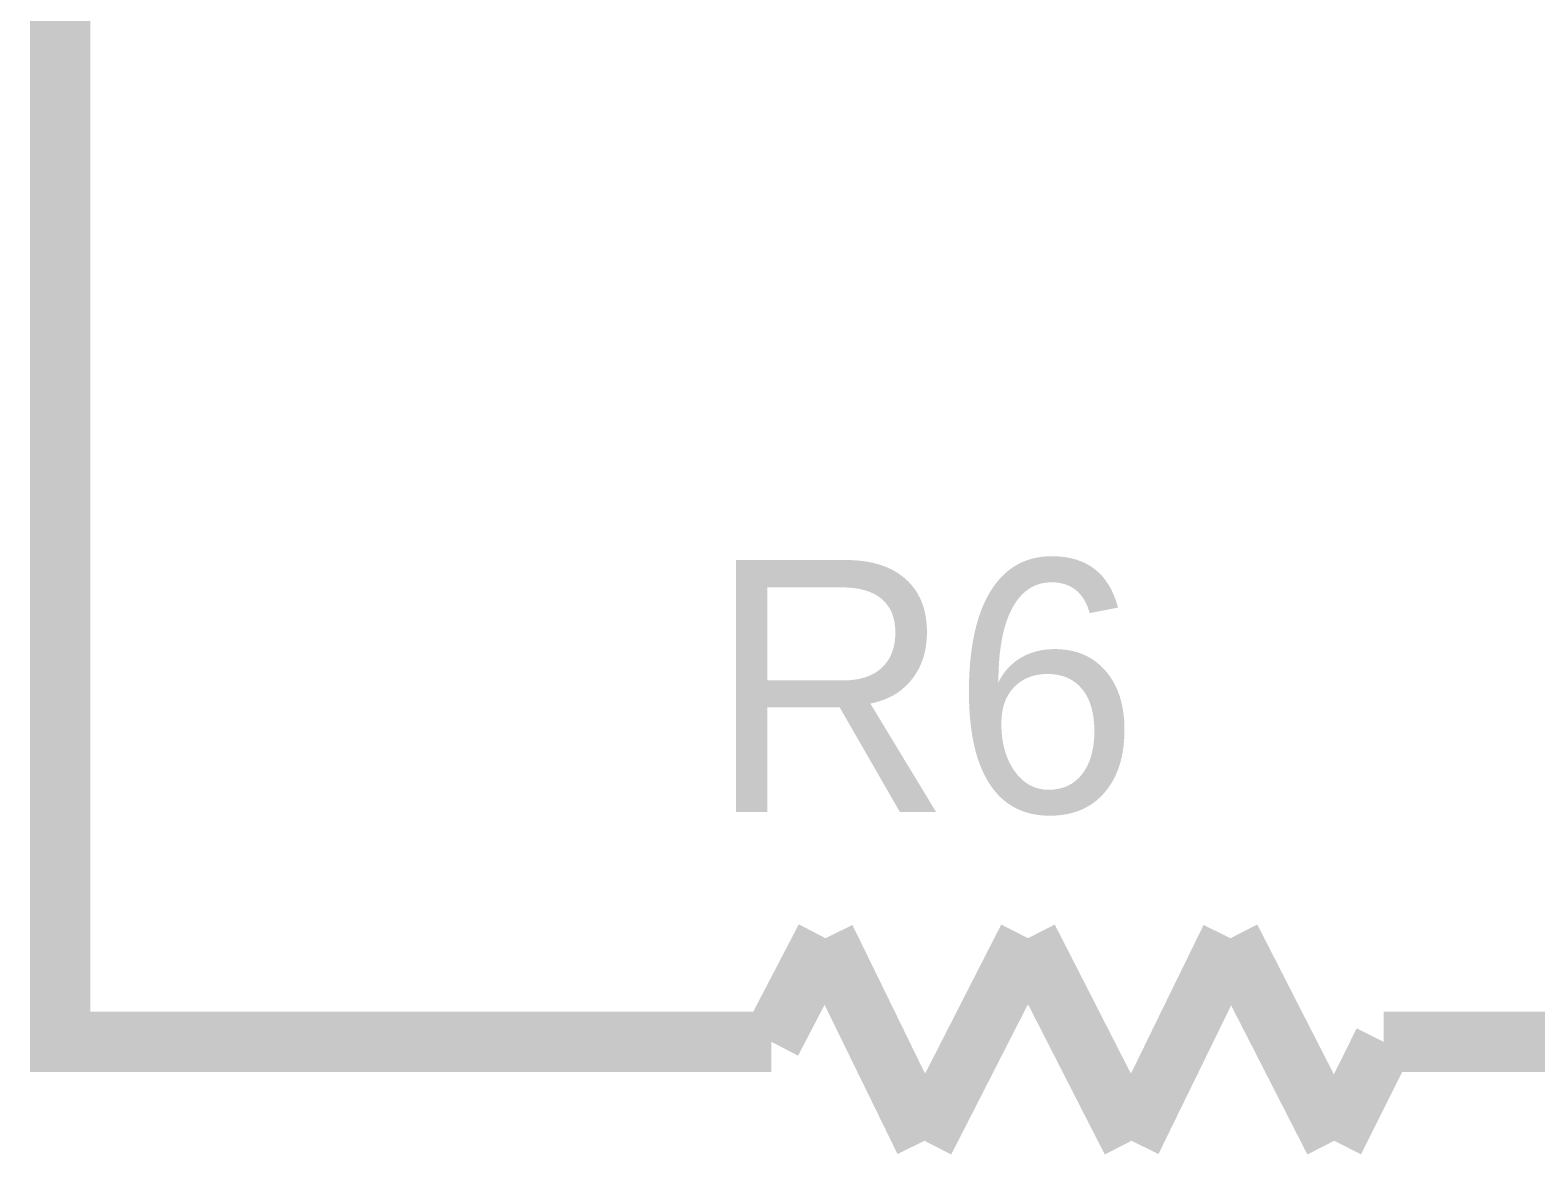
# Model space of a CAD drawing. Header units: inches. Extents: x 0 to 22.3, y 0 to 15.7.
# Drawn here: x 20.0945 to 20.3902, y 13.3736 to 13.5975 of the extents above; entities that cross this region are included whole.
import ezdxf

# ---------------------------------------------------------------- set-up
doc = ezdxf.new("R2010")
doc.units = ezdxf.units.IN
doc.header["$MEASUREMENT"] = 0
doc.layers.add('Sheet', color=255, linetype='Continuous')

msp = doc.modelspace()

# ---------------------------------------------------------------- linework, layer by layer
at = {"layer": 'Sheet'}
for points in [[(20.10041, 13.69949, 0.0118, 0.0118, 0), (20.10041, 13.39892, 0.0118, 0.0118, 0), (20.20031, 13.39892, 0.0118, 0.0118, 0)], [(20.2401, 13.39892, 0.0118, 0.0118, 0), (20.25071, 13.41926, 0.0118, 0.0118, 0)], [(20.25071, 13.41926, 0.0118, 0.0118, 0), (20.27016, 13.37948, 0.0118, 0.0118, 0)], [(20.27016, 13.37948, 0.0118, 0.0118, 0), (20.29049, 13.41926, 0.0118, 0.0118, 0)], [(20.29049, 13.41926, 0.0118, 0.0118, 0), (20.31082, 13.37948, 0.0118, 0.0118, 0)], [(20.31082, 13.37948, 0.0118, 0.0118, 0), (20.33027, 13.41926, 0.0118, 0.0118, 0)], [(20.33027, 13.41926, 0.0118, 0.0118, 0), (20.35061, 13.37948, 0.0118, 0.0118, 0)], [(20.2401, 13.39892, 0.0118, 0.0118, 0), (20.20031, 13.39892, 0.0118, 0.0118, 0)], [(20.35061, 13.37948, 0.0118, 0.0118, 0), (20.36033, 13.39892, 0.0118, 0.0118, 0)], [(20.36033, 13.39892, 0.0118, 0.0118, 0), (20.40011, 13.39892, 0.0118, 0.0118, 0)]]:
    msp.add_lwpolyline(points, format="xyseb", dxfattribs=at)

# ---------------------------------------------------------------- texts
msp.add_text('R6', height=0.049505, dxfattribs=at).set_placement((20.22772, 13.44401))

doc.saveas('drawing.dxf')
